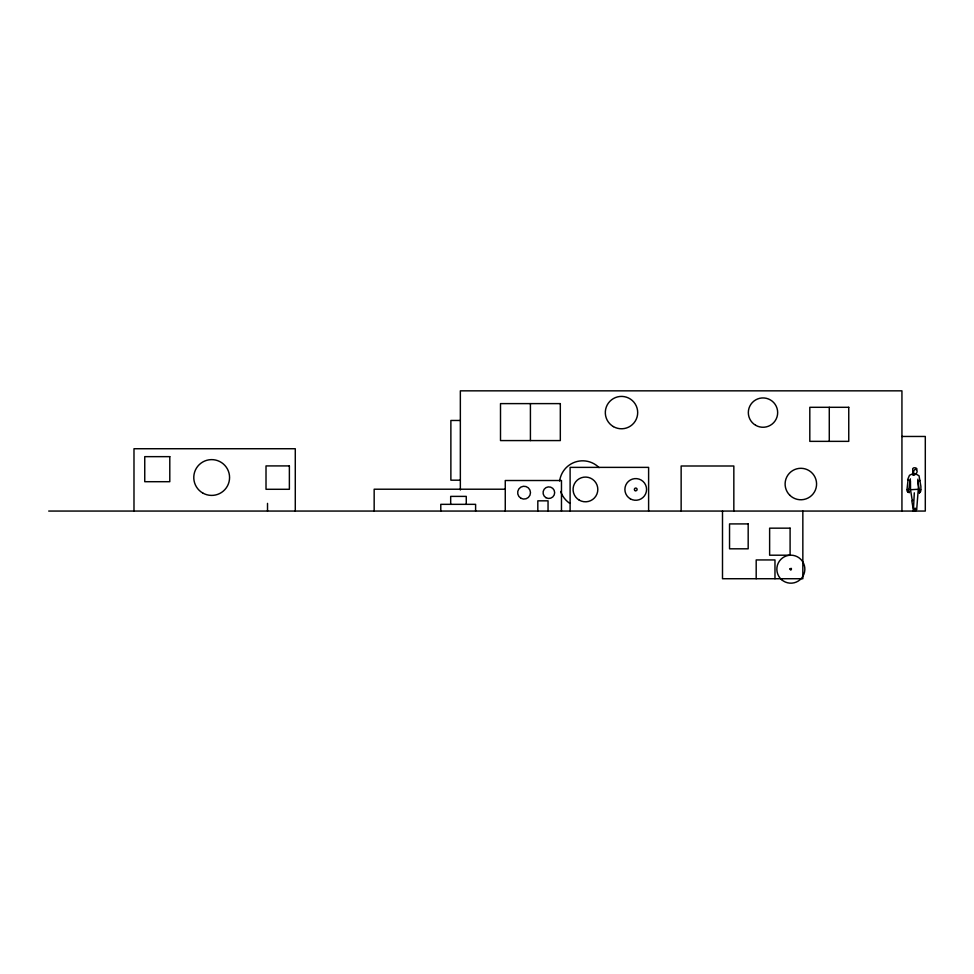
<?xml version="1.0" encoding="UTF-8"?>
<svg xmlns="http://www.w3.org/2000/svg" width="974" height="974" viewBox="0 0 974 974"><rect width="100%" height="100%" fill="white"/><g stroke="black" fill="none" stroke-linecap="round" stroke-linejoin="round"><path stroke-width="1.46" d="M917.849 479.184L918.47 489.265L910.532 489.739L912.261 500.587M918.275 489.252L916.717 509.305L915.146 508.221L914.05 509.061C915.195 511.898 912.76 510.12 914.915 508.562L916.534 509.67L915.536 510.997L913.929 511.058M914.306 492.832L913.502 508.623L914.342 510.218M913.21 472.122L912.845 472.524C911.372 478.502 920.15 472.341 916.035 469.31C913.259 469.298 913.271 473.23 913.722 472.232M908.06 479.878L906.964 489.788L908.803 489.459L910.373 478.855M913.028 511.058L913.709 509.755M920.381 491.346L919.359 492.917L919.066 490.105L920.88 489.642L920.88 486.343L919.042 475.799L916.12 474.119L912.748 474.849M914.136 509.889L915.146 509.146L916.449 509.828M908.705 489.447L909.253 492.625L907.269 491.103L907.232 489.557M916.546 469.59C918.263 468.409 913.807 466.643 912.687 468.628L912.845 472.524M912.784 500.21L911.883 501.233L913.356 509.804M920.126 480.462L917.849 481.29M910.532 489.739L910.459 480.864L907.634 479.658L909.485 475.288L912.455 473.875M912.808 510.644L913.965 510.595M919.212 489.752L917.934 481.278M915.998 474.192L914.16 473.474M919.407 492.868L920.771 491.152L920.674 489.654M460.349 420.464L450.877 420.464L450.877 480.182L460.349 480.182M901.936 436.462L925.3 436.462L925.3 511.058L48.7 511.058M504.8 489.216L374.162 489.216L374.162 511.058M569.547 503.266L570.167 503.266M907.89 492.15L907.403 491.298M909.107 492.564L907.707 491.188M901.936 511.058L901.936 390.842L460.349 390.842L460.349 489.983M829.276 407.302L829.276 441.356M802.844 511.058L802.844 578.726L722.501 578.726L722.501 511.058M774.975 578.726L774.975 559.94L756.189 559.94L756.189 578.726M733.836 511.058L733.836 465.998L681.143 465.998L681.143 511.058M648.611 511.058L648.611 467.374L570.107 467.374L570.107 511.058M561.474 511.058L561.474 480.511L505.262 480.511L505.262 511.058M548.045 511.058L548.045 500.831L537.818 500.831L537.818 511.058M530.416 403.613L530.416 440.577M475.604 511.058L475.604 504.337L440.784 504.337L440.784 511.058M466.266 504.337L466.266 496.387L450.682 496.387L450.682 504.337M295.28 511.058L295.28 448.734L133.986 448.734L133.986 511.058M267.521 503.388L267.521 511.058M569.778 503.339A23.218 23.218 0 0 1 560.683 491.48M559.648 480.998A23.218 23.218 0 0 1 599.083 467.617M789.963 568.938C791.095 572.444 792.69 566.478 789.963 568.938M560.318 403.613L500.502 403.613L500.502 440.577L560.318 440.577L560.318 403.613M848.756 407.302L809.808 407.302L809.808 441.356L848.756 441.356L848.756 407.302M169.793 456.648L144.749 456.648L144.749 481.704L169.793 481.704L169.793 456.648M289.375 465.913L266.012 465.913L266.012 489.289L289.375 489.289L289.375 465.913M748.178 523.915L729.538 523.915L729.538 548.812L748.178 548.812L748.178 523.915M790.097 528.164L769.63 528.164L769.63 555.204L790.097 555.204L790.097 528.164M613.401 426.612A16.193 16.193 0 0 0 637.69 412.599A16.193 16.193 0 0 0 613.401 398.573A16.193 16.193 0 0 0 613.401 426.612M755.666 425.297A14.659 14.659 0 0 0 777.666 412.599A14.659 14.659 0 0 0 755.666 399.9A14.659 14.659 0 0 0 755.666 425.297M789.744 495.182A15.73 15.73 0 0 0 816.054 488.059A15.73 15.73 0 0 0 796.732 468.847A15.73 15.73 0 0 0 789.744 495.182M781.513 579.603A13.989 13.989 0 0 0 804.548 572.067A13.989 13.989 0 0 0 786.505 555.874A13.989 13.989 0 0 0 781.513 579.603M545.951 497.69A5.807 5.807 0 0 0 554.669 492.661A5.807 5.807 0 0 0 545.951 487.645A5.807 5.807 0 0 0 545.951 497.69M520.859 498.225A6.416 6.416 0 0 0 530.489 492.661A6.416 6.416 0 0 0 520.859 487.11A6.416 6.416 0 0 0 520.859 498.225M202.726 493.014A17.897 17.897 0 0 0 229.572 477.516A17.897 17.897 0 0 0 202.726 462.017A17.897 17.897 0 0 0 202.726 493.014M579.262 500.149A12.37 12.37 0 0 0 597.817 489.435A12.37 12.37 0 0 0 579.262 478.721A12.37 12.37 0 0 0 579.262 500.149M630.312 498.822A10.848 10.848 0 0 0 646.578 489.435A10.848 10.848 0 0 0 630.312 480.036A10.848 10.848 0 0 0 630.312 498.822M635.048 490.616A1.376 1.376 0 0 0 637.106 489.435A1.376 1.376 0 0 0 635.048 488.242A1.376 1.376 0 0 0 635.048 490.616"/></g></svg>
